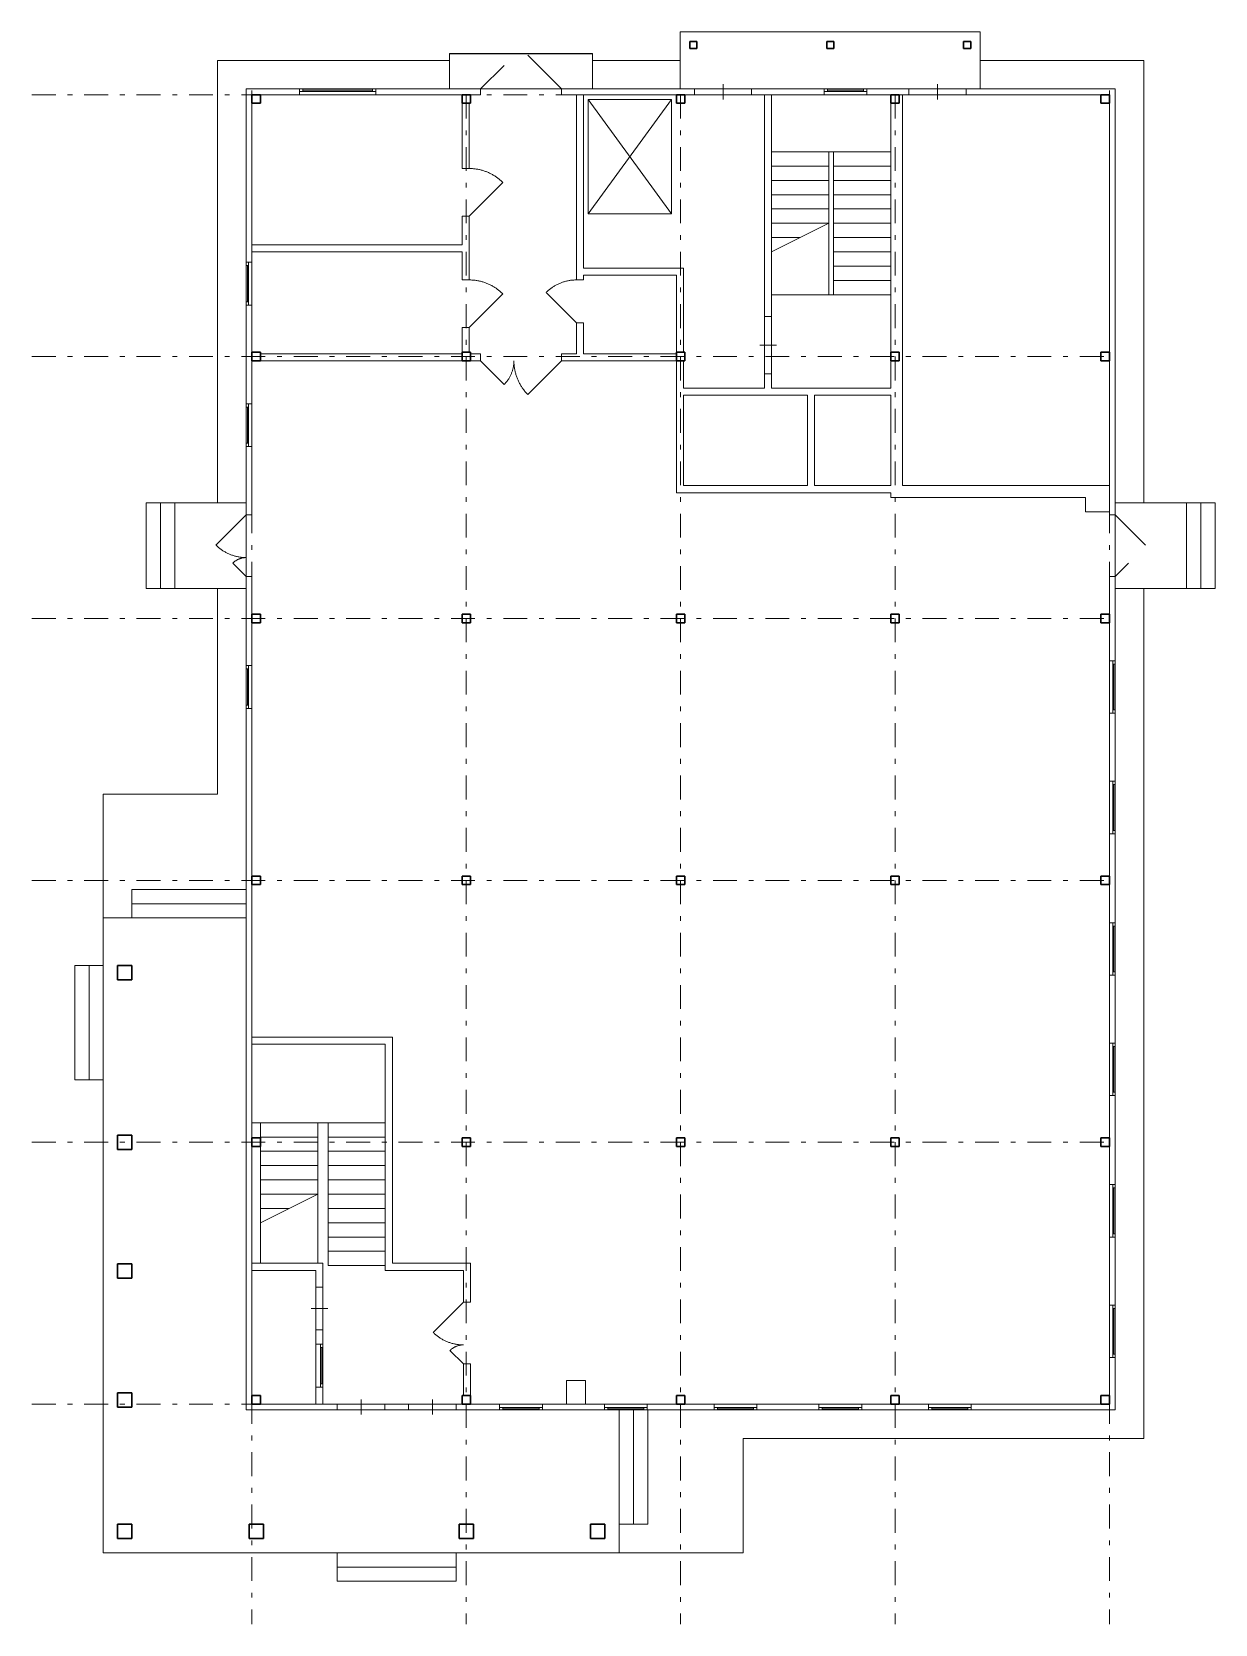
# Model space of a CAD drawing. Header units: metres. Extents: x 3.4 to 28.2, y 6.8 to 40.2.
import ezdxf

# ---------------------------------------------------------------- set-up
doc = ezdxf.new("R2010")
doc.units = ezdxf.units.M
doc.header["$MEASUREMENT"] = 0
doc.linetypes.add('( Dashdot )', pattern=[1.001, 0.5, -0.25, 0.001, -0.25])

msp = doc.modelspace()

# ---------------------------------------------------------------- linework, layer by layer
at = {"color": 7, "linetype": 'Continuous', "lineweight": 13}
for p, q in [((17.018, 39.018), (17.018, 40.218)), ((17.018, 40.218), (23.318, 40.218)), ((23.318, 40.218), (23.318, 39.018)), ((12.178, 39.018), (12.178, 39.765)), ((15.178, 39.018), (15.178, 39.765)), ((7.908, 39.018), (9.028, 39.018)), ((7.908, 39.018), (7.908, 35.378)), ((8.028, 38.898), (9.028, 38.898)), ((8.028, 38.898), (8.028, 35.378)), ((9.028, 39.018), (9.028, 38.898)), ((9.098, 39.018), (9.028, 39.018)), ((9.028, 39.018), (9.028, 38.968)), ((9.028, 38.968), (9.098, 38.968)), ((9.098, 38.968), (9.098, 39.018)), ((10.628, 39.018), (10.558, 39.018)), ((10.558, 39.018), (10.558, 38.968)), ((10.558, 38.968), (10.628, 38.968)), ((10.628, 39.018), (10.628, 38.898)), ((10.628, 39.018), (12.828, 39.018)), ((10.628, 38.968), (10.628, 39.018)), ((10.628, 38.898), (12.828, 38.898)), ((12.828, 38.898), (12.828, 39.018)), ((14.528, 39.018), (17.318, 39.018)), ((14.528, 38.898), (14.528, 39.018)), ((14.528, 38.898), (17.318, 38.898)), ((14.838, 35.008), (14.838, 38.898)), ((14.988, 35.258), (14.988, 38.898)), ((15.088, 38.798), (15.088, 36.398)), ((16.838, 38.798), (15.088, 38.798)), ((16.838, 36.398), (16.838, 38.798)), ((17.318, 38.898), (17.318, 39.018)), ((18.518, 38.898), (18.518, 39.018)), ((18.518, 39.018), (20.038, 39.018)), ((18.518, 38.898), (20.038, 38.898)), ((18.788, 34.238), (18.788, 38.898)), ((18.938, 34.238), (18.938, 38.898)), ((20.038, 38.898), (20.038, 39.018)), ((20.038, 39.018), (20.108, 39.018)), ((20.038, 38.968), (20.038, 39.018)), ((20.108, 38.968), (20.038, 38.968)), ((20.108, 39.018), (20.108, 38.968)), ((20.868, 39.018), (20.938, 39.018)), ((20.868, 38.968), (20.868, 39.018)), ((20.938, 38.968), (20.868, 38.968)), ((20.938, 38.898), (20.938, 39.018)), ((20.938, 39.018), (21.818, 39.018)), ((20.938, 39.018), (20.938, 38.968)), ((20.938, 38.898), (21.818, 38.898)), ((21.688, 38.898), (21.688, 30.688)), ((21.818, 38.898), (21.818, 39.018)), ((23.018, 38.898), (23.018, 39.018)), ((23.018, 39.018), (26.148, 39.018)), ((23.018, 38.898), (26.028, 38.898)), ((26.028, 30.078), (26.028, 38.898)), ((26.148, 30.078), (26.148, 39.018)), ((12.438, 37.348), (12.438, 38.718)), ((12.588, 37.348), (12.588, 38.718)), ((21.438, 33.488), (21.438, 38.718)), ((18.938, 37.698), (21.438, 37.698)), ((20.138, 34.698), (20.138, 37.698)), ((20.238, 34.698), (20.238, 37.698)), ((12.438, 37.348), (12.588, 37.348)), ((12.588, 36.348), (13.295, 37.055)), ((12.438, 35.748), (12.438, 36.348)), ((12.438, 36.348), (12.588, 36.348)), ((12.588, 35.008), (12.588, 36.348)), ((15.088, 36.398), (16.838, 36.398)), ((8.028, 35.748), (12.438, 35.748)), ((8.028, 35.598), (12.438, 35.598)), ((12.438, 35.008), (12.438, 35.598)), ((8.028, 35.378), (7.908, 35.378)), ((14.988, 35.258), (17.088, 35.258)), ((17.088, 33.488), (17.088, 35.258)), ((12.438, 35.008), (12.588, 35.008)), ((14.838, 35.008), (14.988, 35.008)), ((14.988, 35.108), (16.938, 35.108)), ((14.988, 35.008), (14.988, 35.108)), ((16.938, 33.488), (16.938, 35.108)), ((8.028, 34.478), (7.908, 34.478)), ((7.908, 34.478), (7.908, 32.408)), ((8.028, 34.478), (8.028, 32.408)), ((12.588, 34.008), (13.295, 34.715)), ((14.838, 34.108), (14.202, 34.744)), ((18.938, 34.698), (21.438, 34.698)), ((18.938, 34.238), (18.788, 34.238)), ((12.438, 34.008), (12.588, 34.008)), ((12.438, 33.488), (12.438, 34.008)), ((12.588, 33.488), (12.588, 34.008)), ((14.838, 33.458), (14.838, 34.108)), ((14.838, 34.108), (14.988, 34.108)), ((14.988, 33.458), (14.988, 34.108)), ((8.208, 33.458), (12.438, 33.458)), ((12.618, 33.458), (12.828, 33.458)), ((12.828, 33.458), (12.828, 33.308)), ((14.528, 33.458), (14.528, 33.308)), ((14.528, 33.458), (14.838, 33.458)), ((14.988, 33.458), (16.938, 33.458)), ((8.208, 33.308), (12.438, 33.308)), ((12.618, 33.308), (12.828, 33.308)), ((12.828, 33.308), (13.323, 32.813)), ((14.528, 33.308), (13.821, 32.601)), ((14.528, 33.308), (16.938, 33.308)), ((16.938, 30.538), (16.938, 33.308)), ((17.088, 32.738), (17.088, 33.308)), ((21.438, 33.308), (21.438, 32.738)), ((18.788, 32.738), (18.788, 33.038)), ((18.938, 33.038), (18.788, 33.038)), ((18.938, 32.738), (18.938, 33.038)), ((18.788, 32.738), (17.088, 32.738)), ((19.688, 32.588), (17.088, 32.588)), ((17.088, 30.688), (17.088, 32.588)), ((21.438, 32.738), (18.938, 32.738)), ((19.688, 30.688), (19.688, 32.588)), ((19.838, 30.688), (19.838, 32.588)), ((21.438, 32.588), (19.838, 32.588)), ((21.438, 32.588), (21.438, 30.688)), ((8.028, 32.408), (7.908, 32.408)), ((8.028, 31.508), (7.908, 31.508)), ((7.908, 30.078), (7.908, 31.508)), ((8.028, 30.078), (8.028, 31.508)), ((21.438, 30.538), (16.938, 30.538)), ((19.688, 30.688), (17.088, 30.688)), ((21.438, 30.688), (19.838, 30.688)), ((21.438, 30.538), (21.438, 30.438)), ((25.528, 30.438), (21.438, 30.438)), ((26.028, 30.688), (21.688, 30.688)), ((25.528, 30.138), (25.528, 30.438)), ((5.808, 30.328), (5.808, 28.528)), ((5.808, 30.328), (6.408, 30.328)), ((6.408, 28.528), (6.408, 30.328)), ((6.408, 30.328), (7.908, 30.328)), ((26.028, 30.138), (25.528, 30.138)), ((27.648, 30.328), (26.148, 30.328)), ((28.248, 30.328), (27.648, 30.328)), ((27.648, 28.528), (27.648, 30.328)), ((28.248, 30.328), (28.248, 28.528)), ((7.908, 30.078), (7.272, 29.441)), ((8.028, 30.078), (7.908, 30.078)), ((26.028, 30.078), (26.148, 30.078)), ((7.908, 28.778), (7.625, 29.061)), ((7.908, 28.778), (7.908, 26.908)), ((8.028, 28.778), (7.908, 28.778)), ((8.028, 28.778), (8.028, 26.908)), ((26.028, 27.008), (26.028, 28.778)), ((26.028, 28.778), (26.148, 28.778)), ((26.148, 27.008), (26.148, 28.778)), ((5.808, 28.528), (6.408, 28.528)), ((7.908, 28.528), (6.408, 28.528)), ((26.148, 28.528), (27.648, 28.528)), ((28.248, 28.528), (27.648, 28.528)), ((8.028, 26.908), (7.908, 26.908)), ((26.028, 27.008), (26.148, 27.008)), ((26.148, 27.008), (26.098, 27.008)), ((26.098, 27.008), (26.098, 26.938)), ((26.098, 26.938), (26.148, 26.938)), ((26.148, 26.938), (26.148, 27.008)), ((7.908, 26.008), (7.908, 19.108)), ((8.028, 26.008), (7.908, 26.008)), ((8.028, 26.008), (8.028, 19.108)), ((26.028, 25.908), (26.148, 25.908)), ((26.028, 24.478), (26.028, 25.908)), ((26.148, 25.978), (26.098, 25.978)), ((26.098, 25.978), (26.098, 25.908)), ((26.098, 25.908), (26.148, 25.908)), ((26.148, 25.908), (26.148, 25.978)), ((26.148, 24.478), (26.148, 25.908)), ((26.028, 24.478), (26.148, 24.478)), ((26.148, 24.478), (26.098, 24.478)), ((26.098, 24.478), (26.098, 24.408)), ((26.148, 24.408), (26.148, 24.478)), ((4.908, 24.208), (4.908, 8.278)), ((26.098, 24.408), (26.148, 24.408)), ((26.148, 23.448), (26.098, 23.448)), ((26.098, 23.448), (26.098, 23.378)), ((26.148, 23.378), (26.148, 23.448)), ((26.028, 23.378), (26.148, 23.378)), ((26.028, 21.508), (26.028, 23.378)), ((26.098, 23.378), (26.148, 23.378)), ((26.148, 21.508), (26.148, 23.378)), ((5.508, 21.608), (5.508, 22.208)), ((7.908, 22.208), (5.508, 22.208)), ((7.908, 21.608), (4.908, 21.608)), ((26.028, 21.508), (26.148, 21.508)), ((26.148, 21.508), (26.098, 21.508)), ((26.098, 21.508), (26.098, 21.438)), ((26.098, 21.438), (26.148, 21.438)), ((26.148, 21.438), (26.148, 21.508)), ((4.908, 20.608), (4.308, 20.608)), ((4.308, 18.208), (4.308, 20.608)), ((26.028, 20.408), (26.148, 20.408)), ((26.028, 18.978), (26.028, 20.408)), ((26.148, 20.478), (26.098, 20.478)), ((26.098, 20.478), (26.098, 20.408)), ((26.098, 20.408), (26.148, 20.408)), ((26.148, 20.408), (26.148, 20.478)), ((26.148, 18.978), (26.148, 20.408)), ((7.908, 19.108), (7.908, 11.278)), ((8.028, 19.108), (10.978, 19.108)), ((10.978, 19.108), (10.978, 14.358)), ((8.028, 18.958), (10.828, 18.958)), ((8.028, 18.958), (8.028, 11.398)), ((10.828, 18.958), (10.828, 14.208)), ((26.028, 18.978), (26.148, 18.978)), ((26.148, 18.978), (26.098, 18.978)), ((26.098, 18.978), (26.098, 18.908)), ((26.098, 18.908), (26.148, 18.908)), ((26.148, 18.908), (26.148, 18.978)), ((4.308, 18.208), (4.908, 18.208)), ((26.028, 16.008), (26.028, 17.878)), ((26.028, 17.878), (26.148, 17.878)), ((26.148, 17.948), (26.098, 17.948)), ((26.098, 17.948), (26.098, 17.878)), ((26.098, 17.878), (26.148, 17.878)), ((26.148, 17.878), (26.148, 17.948)), ((26.148, 16.008), (26.148, 17.878)), ((10.828, 17.308), (8.028, 17.308)), ((8.208, 17.308), (8.208, 14.358)), ((9.408, 17.308), (9.408, 14.358)), ((9.628, 17.308), (9.628, 14.308)), ((26.028, 16.008), (26.148, 16.008)), ((26.148, 16.008), (26.098, 16.008)), ((26.098, 16.008), (26.098, 15.938)), ((26.098, 15.938), (26.148, 15.938)), ((26.148, 15.938), (26.148, 16.008)), ((26.028, 14.908), (26.148, 14.908)), ((26.028, 13.478), (26.028, 14.908)), ((26.148, 14.978), (26.098, 14.978)), ((26.098, 14.978), (26.098, 14.908)), ((26.098, 14.908), (26.148, 14.908)), ((26.148, 14.908), (26.148, 14.978)), ((26.148, 13.478), (26.148, 14.908)), ((8.028, 14.358), (9.518, 14.358)), ((8.028, 14.208), (9.368, 14.208)), ((9.368, 13.858), (9.368, 14.208)), ((9.518, 13.858), (9.518, 14.358)), ((10.828, 14.308), (9.628, 14.308)), ((10.828, 14.208), (12.468, 14.208)), ((10.978, 14.358), (12.618, 14.358)), ((12.468, 13.543), (12.468, 14.208)), ((12.618, 13.543), (12.618, 14.358)), ((9.368, 13.858), (9.518, 13.858)), ((12.468, 13.543), (11.832, 12.906)), ((12.468, 13.543), (12.618, 13.543)), ((26.028, 13.478), (26.148, 13.478)), ((26.148, 13.478), (26.098, 13.478)), ((26.098, 13.478), (26.098, 13.408)), ((26.098, 13.408), (26.148, 13.408)), ((26.148, 13.408), (26.148, 13.478)), ((9.368, 12.958), (9.518, 12.958)), ((9.368, 12.658), (9.368, 12.958)), ((9.518, 12.658), (9.518, 12.958)), ((9.368, 12.658), (9.518, 12.658)), ((9.468, 12.588), (9.468, 12.658)), ((9.468, 12.658), (9.518, 12.658)), ((9.518, 12.588), (9.468, 12.588)), ((9.518, 12.658), (9.518, 12.588)), ((12.468, 12.243), (12.185, 12.526)), ((26.028, 11.398), (26.028, 12.378)), ((26.028, 12.378), (26.148, 12.378)), ((26.148, 12.448), (26.098, 12.448)), ((26.098, 12.448), (26.098, 12.378)), ((26.098, 12.378), (26.148, 12.378)), ((26.148, 12.378), (26.148, 12.448)), ((26.148, 11.278), (26.148, 12.378)), ((12.468, 11.578), (12.468, 12.243)), ((12.468, 12.243), (12.618, 12.243)), ((12.618, 11.578), (12.618, 12.243)), ((9.368, 11.398), (9.368, 11.758)), ((9.368, 11.758), (9.518, 11.758)), ((9.468, 11.758), (9.468, 11.828)), ((9.468, 11.828), (9.518, 11.828)), ((9.518, 11.758), (9.468, 11.758)), ((9.518, 11.828), (9.518, 11.758)), ((9.518, 11.398), (9.518, 11.758)), ((14.628, 11.398), (14.628, 11.898)), ((14.628, 11.898), (15.028, 11.898)), ((15.028, 11.398), (15.028, 11.898)), ((8.028, 11.398), (9.818, 11.398)), ((9.818, 11.278), (9.818, 11.398)), ((10.818, 11.278), (10.818, 11.398)), ((10.818, 11.398), (11.318, 11.398)), ((11.318, 11.398), (11.318, 11.278)), ((12.318, 11.398), (12.318, 11.278)), ((12.318, 11.398), (13.228, 11.398)), ((13.228, 11.398), (13.228, 11.278)), ((14.128, 11.398), (14.128, 11.278)), ((14.128, 11.398), (15.428, 11.398)), ((15.428, 11.398), (15.428, 11.278)), ((16.328, 11.398), (16.328, 11.278)), ((16.328, 11.398), (17.728, 11.398)), ((17.728, 11.398), (17.728, 11.278)), ((18.628, 11.398), (18.628, 11.278)), ((18.628, 11.398), (19.928, 11.398)), ((19.928, 11.398), (19.928, 11.278)), ((20.828, 11.398), (20.828, 11.278)), ((20.828, 11.398), (22.228, 11.398)), ((22.228, 11.398), (22.228, 11.278)), ((23.128, 11.398), (23.128, 11.278)), ((23.128, 11.398), (26.028, 11.398)), ((7.908, 11.278), (9.818, 11.278)), ((10.818, 11.278), (11.318, 11.278)), ((12.318, 11.278), (13.228, 11.278)), ((13.228, 11.278), (13.228, 11.328)), ((13.228, 11.328), (13.298, 11.328)), ((13.298, 11.278), (13.228, 11.278)), ((13.298, 11.328), (13.298, 11.278)), ((14.058, 11.278), (14.058, 11.328)), ((14.058, 11.328), (14.128, 11.328)), ((14.128, 11.278), (14.058, 11.278)), ((14.128, 11.328), (14.128, 11.278)), ((14.128, 11.278), (15.428, 11.278)), ((15.428, 11.278), (15.428, 11.328)), ((15.428, 11.328), (15.498, 11.328)), ((15.498, 11.278), (15.428, 11.278)), ((15.498, 11.328), (15.498, 11.278)), ((15.738, 8.278), (15.738, 11.278)), ((16.258, 11.278), (16.258, 11.328)), ((16.258, 11.328), (16.328, 11.328)), ((16.328, 11.278), (16.258, 11.278)), ((16.328, 11.328), (16.328, 11.278)), ((16.328, 11.278), (17.728, 11.278)), ((16.338, 8.878), (16.338, 11.278)), ((17.728, 11.278), (17.728, 11.328)), ((17.728, 11.328), (17.798, 11.328)), ((17.798, 11.278), (17.728, 11.278)), ((17.798, 11.328), (17.798, 11.278)), ((18.558, 11.278), (18.558, 11.328)), ((18.558, 11.328), (18.628, 11.328)), ((18.628, 11.278), (18.558, 11.278)), ((18.628, 11.328), (18.628, 11.278)), ((18.628, 11.278), (19.928, 11.278)), ((19.928, 11.278), (19.928, 11.328)), ((19.928, 11.328), (19.998, 11.328)), ((19.998, 11.278), (19.928, 11.278)), ((19.998, 11.328), (19.998, 11.278)), ((20.758, 11.278), (20.758, 11.328)), ((20.758, 11.328), (20.828, 11.328)), ((20.828, 11.278), (20.758, 11.278)), ((20.828, 11.328), (20.828, 11.278)), ((20.828, 11.278), (22.228, 11.278)), ((22.228, 11.278), (22.228, 11.328)), ((22.228, 11.328), (22.298, 11.328)), ((22.298, 11.278), (22.228, 11.278)), ((22.298, 11.328), (22.298, 11.278)), ((23.058, 11.278), (23.058, 11.328)), ((23.058, 11.328), (23.128, 11.328)), ((23.128, 11.278), (23.058, 11.278)), ((23.128, 11.328), (23.128, 11.278)), ((23.128, 11.278), (26.148, 11.278)), ((16.338, 8.878), (15.738, 8.878)), ((4.908, 8.278), (18.338, 8.278)), ((9.818, 8.278), (9.818, 7.678)), ((12.318, 8.278), (12.318, 7.678)), ((9.818, 7.678), (12.318, 7.678))]:
    msp.add_line(p, q, dxfattribs=at)
at = {"color": 7, "linetype": 'Continuous', "lineweight": 30}
for p, q in [((17.218, 40.018), (17.368, 40.018)), ((17.218, 39.868), (17.218, 40.018)), ((17.368, 39.868), (17.218, 39.868)), ((17.368, 40.018), (17.368, 39.868)), ((20.093, 40.018), (20.243, 40.018)), ((20.093, 39.868), (20.093, 40.018)), ((20.243, 39.868), (20.093, 39.868)), ((20.243, 40.018), (20.243, 39.868)), ((23.118, 40.018), (22.968, 40.018)), ((22.968, 40.018), (22.968, 39.868)), ((22.968, 39.868), (23.118, 39.868)), ((23.118, 39.868), (23.118, 40.018)), ((5.208, 20.608), (5.208, 20.308)), ((5.508, 20.608), (5.208, 20.608)), ((5.508, 20.608), (5.508, 20.308)), ((5.508, 20.308), (5.208, 20.308)), ((5.208, 17.048), (5.208, 16.748)), ((5.508, 17.048), (5.208, 17.048)), ((5.508, 16.748), (5.208, 16.748)), ((5.508, 17.048), (5.508, 16.748)), ((5.508, 14.343), (5.208, 14.343)), ((5.208, 14.343), (5.208, 14.043)), ((5.508, 14.043), (5.508, 14.343)), ((5.208, 14.043), (5.508, 14.043)), ((5.208, 11.638), (5.208, 11.338)), ((5.508, 11.638), (5.208, 11.638)), ((5.508, 11.638), (5.508, 11.338)), ((5.508, 11.338), (5.208, 11.338)), ((5.208, 8.878), (5.508, 8.878)), ((5.208, 8.578), (5.208, 8.878)), ((5.508, 8.878), (5.508, 8.578)), ((7.968, 8.878), (8.268, 8.878)), ((7.968, 8.878), (7.968, 8.578)), ((8.268, 8.878), (8.268, 8.578)), ((12.378, 8.878), (12.678, 8.878)), ((12.378, 8.878), (12.378, 8.578)), ((12.678, 8.878), (12.678, 8.578)), ((15.438, 8.878), (15.138, 8.878)), ((15.138, 8.878), (15.138, 8.578)), ((15.438, 8.578), (15.438, 8.878)), ((5.508, 8.578), (5.208, 8.578)), ((7.968, 8.578), (8.268, 8.578)), ((12.378, 8.578), (12.678, 8.578)), ((15.138, 8.578), (15.438, 8.578))]:
    msp.add_line(p, q, dxfattribs=at)
at = {"color": 7, "linetype": 'Continuous', "lineweight": 0}
for p, q in [((7.308, 39.618), (12.178, 39.618)), ((7.308, 39.618), (7.308, 30.328)), ((15.178, 39.618), (17.018, 39.618)), ((23.318, 39.618), (26.748, 39.618)), ((26.748, 30.328), (26.748, 39.618)), ((9.028, 39.018), (10.628, 39.018)), ((9.028, 38.898), (10.628, 38.898)), ((10.558, 38.993), (9.098, 38.993)), ((9.098, 38.993), (9.098, 38.968)), ((9.098, 38.968), (10.558, 38.968)), ((10.558, 38.968), (10.558, 38.993)), ((12.828, 39.018), (14.528, 39.018)), ((15.088, 38.798), (16.838, 36.398)), ((15.088, 36.398), (16.838, 38.798)), ((17.318, 39.018), (18.518, 39.018)), ((17.318, 39.018), (18.518, 39.018)), ((17.318, 38.898), (17.318, 39.018)), ((18.518, 38.898), (17.318, 38.898)), ((17.918, 39.118), (17.918, 38.798)), ((18.518, 39.018), (18.518, 38.898)), ((20.038, 38.898), (20.038, 39.018)), ((20.038, 39.018), (20.938, 39.018)), ((20.938, 38.898), (20.038, 38.898)), ((20.868, 38.993), (20.108, 38.993)), ((20.108, 38.993), (20.108, 38.968)), ((20.108, 38.968), (20.868, 38.968)), ((20.868, 38.968), (20.868, 38.993)), ((20.938, 39.018), (20.938, 38.898)), ((21.818, 39.018), (23.018, 39.018)), ((21.818, 39.018), (23.018, 39.018)), ((21.818, 38.898), (21.818, 39.018)), ((23.018, 38.898), (21.818, 38.898)), ((22.418, 39.118), (22.418, 38.798)), ((23.018, 39.018), (23.018, 38.898)), ((12.606, 37.348), (12.588, 37.348)), ((12.624, 37.347), (12.606, 37.348)), ((12.643, 37.346), (12.624, 37.347)), ((12.661, 37.345), (12.643, 37.346)), ((12.679, 37.344), (12.661, 37.345)), ((12.697, 37.342), (12.679, 37.344)), ((12.715, 37.34), (12.697, 37.342)), ((12.734, 37.337), (12.715, 37.34)), ((12.752, 37.334), (12.734, 37.337)), ((12.77, 37.331), (12.752, 37.334)), ((12.788, 37.328), (12.77, 37.331)), ((12.805, 37.324), (12.788, 37.328)), ((12.823, 37.32), (12.805, 37.324)), ((12.841, 37.315), (12.823, 37.32)), ((12.859, 37.31), (12.841, 37.315)), ((12.876, 37.305), (12.859, 37.31)), ((12.893, 37.3), (12.876, 37.305)), ((12.911, 37.294), (12.893, 37.3)), ((12.928, 37.288), (12.911, 37.294)), ((12.945, 37.282), (12.928, 37.288)), ((12.962, 37.275), (12.945, 37.282)), ((12.979, 37.268), (12.962, 37.275)), ((12.996, 37.261), (12.979, 37.268)), ((13.012, 37.253), (12.996, 37.261)), ((13.029, 37.245), (13.012, 37.253)), ((13.045, 37.237), (13.029, 37.245)), ((13.061, 37.229), (13.045, 37.237)), ((13.077, 37.22), (13.061, 37.229)), ((13.093, 37.211), (13.077, 37.22)), ((13.109, 37.201), (13.093, 37.211)), ((13.124, 37.192), (13.109, 37.201)), ((13.14, 37.182), (13.124, 37.192)), ((13.155, 37.172), (13.14, 37.182)), ((13.17, 37.161), (13.155, 37.172)), ((13.185, 37.15), (13.17, 37.161)), ((13.199, 37.139), (13.185, 37.15)), ((13.213, 37.128), (13.199, 37.139)), ((13.228, 37.116), (13.213, 37.128)), ((18.938, 37.398), (20.138, 37.398)), ((20.238, 37.398), (21.438, 37.398)), ((13.242, 37.105), (13.228, 37.116)), ((13.255, 37.093), (13.242, 37.105)), ((13.269, 37.08), (13.255, 37.093)), ((13.282, 37.068), (13.269, 37.08)), ((13.295, 37.055), (13.282, 37.068)), ((18.938, 37.098), (20.138, 37.098)), ((18.938, 36.798), (20.138, 36.798)), ((20.238, 37.098), (21.438, 37.098)), ((20.238, 36.798), (21.438, 36.798)), ((18.938, 36.498), (20.138, 36.498)), ((20.238, 36.498), (21.438, 36.498)), ((18.938, 36.198), (20.138, 36.198)), ((18.938, 35.598), (20.138, 36.198)), ((20.238, 36.198), (21.438, 36.198)), ((18.938, 35.898), (19.538, 35.898)), ((20.238, 35.898), (21.438, 35.898)), ((20.238, 35.598), (21.438, 35.598)), ((8.028, 35.378), (7.908, 35.378)), ((7.908, 35.378), (7.908, 34.478)), ((8.028, 34.478), (8.028, 35.378)), ((20.238, 35.298), (21.438, 35.298)), ((12.606, 35.008), (12.588, 35.008)), ((12.624, 35.007), (12.606, 35.008)), ((12.643, 35.006), (12.624, 35.007)), ((12.661, 35.005), (12.643, 35.006)), ((12.679, 35.004), (12.661, 35.005)), ((12.697, 35.002), (12.679, 35.004)), ((12.715, 35), (12.697, 35.002)), ((12.734, 34.997), (12.715, 35)), ((12.752, 34.994), (12.734, 34.997)), ((12.77, 34.991), (12.752, 34.994)), ((12.788, 34.988), (12.77, 34.991)), ((12.805, 34.984), (12.788, 34.988)), ((12.823, 34.98), (12.805, 34.984)), ((12.841, 34.975), (12.823, 34.98)), ((12.859, 34.97), (12.841, 34.975)), ((12.876, 34.965), (12.859, 34.97)), ((12.893, 34.96), (12.876, 34.965)), ((12.911, 34.954), (12.893, 34.96)), ((12.928, 34.948), (12.911, 34.954)), ((12.945, 34.942), (12.928, 34.948)), ((12.962, 34.935), (12.945, 34.942)), ((12.979, 34.928), (12.962, 34.935)), ((12.996, 34.921), (12.979, 34.928)), ((13.012, 34.913), (12.996, 34.921)), ((13.029, 34.905), (13.012, 34.913)), ((13.045, 34.897), (13.029, 34.905)), ((13.061, 34.889), (13.045, 34.897)), ((13.077, 34.88), (13.061, 34.889)), ((13.093, 34.871), (13.077, 34.88)), ((13.109, 34.861), (13.093, 34.871)), ((13.124, 34.852), (13.109, 34.861)), ((13.14, 34.842), (13.124, 34.852)), ((13.155, 34.832), (13.14, 34.842)), ((13.17, 34.821), (13.155, 34.832)), ((13.185, 34.81), (13.17, 34.821)), ((13.199, 34.799), (13.185, 34.81)), ((13.213, 34.788), (13.199, 34.799)), ((13.228, 34.776), (13.213, 34.788)), ((14.239, 34.78), (14.226, 34.768)), ((14.252, 34.791), (14.239, 34.78)), ((14.265, 34.802), (14.252, 34.791)), ((14.279, 34.813), (14.265, 34.802)), ((14.292, 34.824), (14.279, 34.813)), ((14.306, 34.834), (14.292, 34.824)), ((14.32, 34.844), (14.306, 34.834)), ((14.334, 34.854), (14.32, 34.844)), ((14.349, 34.863), (14.334, 34.854)), ((14.363, 34.872), (14.349, 34.863)), ((14.378, 34.881), (14.363, 34.872)), ((14.393, 34.89), (14.378, 34.881)), ((14.408, 34.898), (14.393, 34.89)), ((14.423, 34.907), (14.408, 34.898)), ((14.439, 34.914), (14.423, 34.907)), ((14.454, 34.922), (14.439, 34.914)), ((14.47, 34.929), (14.454, 34.922)), ((14.486, 34.936), (14.47, 34.929)), ((14.502, 34.943), (14.486, 34.936)), ((14.518, 34.949), (14.502, 34.943)), ((14.534, 34.955), (14.518, 34.949)), ((14.55, 34.96), (14.534, 34.955)), ((14.566, 34.966), (14.55, 34.96)), ((14.583, 34.971), (14.566, 34.966)), ((14.599, 34.976), (14.583, 34.971)), ((14.616, 34.98), (14.599, 34.976)), ((14.633, 34.984), (14.616, 34.98)), ((14.65, 34.988), (14.633, 34.984)), ((14.667, 34.991), (14.65, 34.988)), ((14.684, 34.994), (14.667, 34.991)), ((14.701, 34.997), (14.684, 34.994)), ((14.718, 35), (14.701, 34.997)), ((14.735, 35.002), (14.718, 35)), ((14.752, 35.004), (14.735, 35.002)), ((14.769, 35.005), (14.752, 35.004)), ((14.786, 35.006), (14.769, 35.005)), ((14.803, 35.007), (14.786, 35.006)), ((14.821, 35.008), (14.803, 35.007)), ((14.838, 35.008), (14.821, 35.008)), ((20.238, 34.998), (21.438, 34.998)), ((7.908, 34.478), (8.028, 34.478)), ((13.242, 34.765), (13.228, 34.776)), ((13.255, 34.753), (13.242, 34.765)), ((13.269, 34.74), (13.255, 34.753)), ((13.282, 34.728), (13.269, 34.74)), ((13.295, 34.715), (13.282, 34.728)), ((14.214, 34.756), (14.202, 34.744)), ((14.226, 34.768), (14.214, 34.756)), ((18.788, 34.238), (18.788, 33.038)), ((18.938, 34.238), (18.788, 34.238)), ((18.938, 33.038), (18.938, 34.238)), ((18.688, 33.638), (19.038, 33.638)), ((13.496, 33.097), (13.5, 33.112)), ((13.5, 33.112), (13.504, 33.127)), ((13.504, 33.127), (13.508, 33.141)), ((13.508, 33.141), (13.511, 33.156)), ((13.511, 33.156), (13.514, 33.171)), ((13.514, 33.171), (13.517, 33.186)), ((13.517, 33.186), (13.52, 33.201)), ((13.52, 33.201), (13.522, 33.216)), ((13.522, 33.216), (13.524, 33.232)), ((13.524, 33.232), (13.525, 33.247)), ((13.525, 33.247), (13.526, 33.262)), ((13.526, 33.262), (13.527, 33.277)), ((13.527, 33.277), (13.528, 33.292)), ((13.528, 33.292), (13.528, 33.308)), ((13.528, 33.308), (13.528, 33.289)), ((13.528, 33.289), (13.529, 33.271)), ((13.529, 33.271), (13.529, 33.253)), ((13.529, 33.253), (13.531, 33.235)), ((13.531, 33.235), (13.532, 33.217)), ((13.532, 33.217), (13.534, 33.198)), ((13.534, 33.198), (13.536, 33.18)), ((13.536, 33.18), (13.539, 33.162)), ((13.539, 33.162), (13.541, 33.144)), ((13.541, 33.144), (13.545, 33.126)), ((13.545, 33.126), (13.548, 33.108)), ((13.548, 33.108), (13.552, 33.09)), ((13.323, 32.813), (13.334, 32.824)), ((13.334, 32.824), (13.344, 32.835)), ((13.344, 32.835), (13.354, 32.846)), ((13.354, 32.846), (13.364, 32.858)), ((13.364, 32.858), (13.374, 32.87)), ((13.374, 32.87), (13.383, 32.882)), ((13.383, 32.882), (13.392, 32.894)), ((13.392, 32.894), (13.401, 32.906)), ((13.401, 32.906), (13.41, 32.919)), ((13.41, 32.919), (13.418, 32.932)), ((13.418, 32.932), (13.426, 32.945)), ((13.426, 32.945), (13.434, 32.958)), ((13.434, 32.958), (13.442, 32.971)), ((13.442, 32.971), (13.449, 32.985)), ((13.449, 32.985), (13.456, 32.998)), ((13.456, 32.998), (13.462, 33.012)), ((13.462, 33.012), (13.469, 33.026)), ((13.469, 33.026), (13.475, 33.04)), ((13.475, 33.04), (13.48, 33.054)), ((13.48, 33.054), (13.486, 33.068)), ((13.486, 33.068), (13.491, 33.083)), ((13.491, 33.083), (13.496, 33.097)), ((13.552, 33.09), (13.556, 33.073)), ((13.556, 33.073), (13.56, 33.055)), ((13.56, 33.055), (13.565, 33.037)), ((13.565, 33.037), (13.57, 33.02)), ((13.57, 33.02), (13.576, 33.002)), ((13.576, 33.002), (13.582, 32.985)), ((13.582, 32.985), (13.588, 32.968)), ((13.588, 32.968), (13.594, 32.951)), ((13.594, 32.951), (13.601, 32.934)), ((13.601, 32.934), (13.608, 32.917)), ((13.608, 32.917), (13.615, 32.9)), ((13.615, 32.9), (13.622, 32.883)), ((13.622, 32.883), (13.63, 32.867)), ((13.63, 32.867), (13.639, 32.851)), ((13.639, 32.851), (13.647, 32.834)), ((13.647, 32.834), (13.656, 32.818)), ((13.656, 32.818), (13.665, 32.802)), ((13.665, 32.802), (13.674, 32.787)), ((13.674, 32.787), (13.684, 32.771)), ((13.684, 32.771), (13.694, 32.756)), ((18.788, 33.038), (18.938, 33.038)), ((13.694, 32.756), (13.704, 32.741)), ((13.704, 32.741), (13.715, 32.726)), ((13.715, 32.726), (13.725, 32.711)), ((13.725, 32.711), (13.736, 32.697)), ((13.736, 32.697), (13.748, 32.682)), ((13.748, 32.682), (13.759, 32.668)), ((13.759, 32.668), (13.771, 32.654)), ((13.771, 32.654), (13.783, 32.64)), ((13.783, 32.64), (13.795, 32.627)), ((13.795, 32.627), (13.808, 32.614)), ((13.808, 32.614), (13.821, 32.601)), ((8.028, 32.408), (7.908, 32.408)), ((7.908, 32.408), (7.908, 31.508)), ((8.028, 31.508), (8.028, 32.408)), ((7.908, 31.508), (8.028, 31.508)), ((6.108, 30.328), (6.108, 28.528)), ((6.408, 30.328), (6.408, 28.528)), ((27.648, 30.328), (27.648, 28.528)), ((27.948, 30.328), (27.948, 28.528)), ((7.908, 30.078), (7.908, 28.778)), ((26.148, 30.078), (26.148, 28.778)), ((7.272, 29.441), (7.284, 29.429)), ((7.284, 29.429), (7.296, 29.417)), ((7.296, 29.417), (7.309, 29.406)), ((7.309, 29.406), (7.322, 29.395)), ((7.322, 29.395), (7.335, 29.383)), ((7.335, 29.383), (7.349, 29.373)), ((7.349, 29.373), (7.362, 29.362)), ((7.362, 29.362), (7.376, 29.352)), ((7.376, 29.352), (7.39, 29.342)), ((7.39, 29.342), (7.404, 29.332)), ((7.404, 29.332), (7.419, 29.322)), ((7.419, 29.322), (7.433, 29.313)), ((7.433, 29.313), (7.448, 29.304)), ((7.448, 29.304), (7.463, 29.295)), ((7.463, 29.295), (7.478, 29.287)), ((7.478, 29.287), (7.493, 29.279)), ((7.493, 29.279), (7.509, 29.271)), ((7.509, 29.271), (7.524, 29.264)), ((7.524, 29.264), (7.54, 29.256)), ((7.54, 29.256), (7.556, 29.25)), ((7.556, 29.25), (7.572, 29.243)), ((7.572, 29.243), (7.588, 29.237)), ((7.588, 29.237), (7.604, 29.231)), ((7.604, 29.231), (7.62, 29.225)), ((7.62, 29.225), (7.636, 29.22)), ((7.636, 29.22), (7.653, 29.215)), ((7.653, 29.215), (7.669, 29.21)), ((7.669, 29.099), (7.66, 29.092)), ((7.669, 29.21), (7.686, 29.206)), ((7.679, 29.105), (7.669, 29.099)), ((7.688, 29.112), (7.679, 29.105)), ((7.686, 29.206), (7.703, 29.201)), ((7.698, 29.118), (7.688, 29.112)), ((7.708, 29.124), (7.698, 29.118)), ((7.703, 29.201), (7.72, 29.198)), ((7.718, 29.13), (7.708, 29.124)), ((7.728, 29.135), (7.718, 29.13)), ((7.72, 29.198), (7.737, 29.194)), ((7.739, 29.14), (7.728, 29.135)), ((7.737, 29.194), (7.754, 29.191)), ((7.75, 29.145), (7.739, 29.14)), ((7.76, 29.149), (7.75, 29.145)), ((7.754, 29.191), (7.771, 29.188)), ((7.771, 29.154), (7.76, 29.149)), ((7.771, 29.188), (7.788, 29.186)), ((7.782, 29.157), (7.771, 29.154)), ((7.793, 29.161), (7.782, 29.157)), ((7.788, 29.186), (7.805, 29.184)), ((7.804, 29.164), (7.793, 29.161)), ((7.816, 29.167), (7.804, 29.164)), ((7.805, 29.184), (7.822, 29.182)), ((7.827, 29.169), (7.816, 29.167)), ((7.822, 29.182), (7.839, 29.18)), ((7.838, 29.172), (7.827, 29.169)), ((7.85, 29.174), (7.838, 29.172)), ((7.839, 29.18), (7.856, 29.179)), ((7.862, 29.175), (7.85, 29.174)), ((7.856, 29.179), (7.873, 29.178)), ((7.873, 29.176), (7.862, 29.175)), ((7.873, 29.178), (7.891, 29.178)), ((7.885, 29.177), (7.873, 29.176)), ((7.896, 29.178), (7.885, 29.177)), ((7.891, 29.178), (7.908, 29.178)), ((7.908, 29.178), (7.896, 29.178)), ((7.633, 29.069), (7.625, 29.061)), ((7.642, 29.077), (7.633, 29.069)), ((7.651, 29.084), (7.642, 29.077)), ((7.66, 29.092), (7.651, 29.084)), ((7.308, 28.528), (7.308, 24.208)), ((26.748, 10.678), (26.748, 28.528)), ((8.028, 26.908), (7.908, 26.908)), ((7.908, 26.908), (7.908, 26.008)), ((8.028, 26.008), (8.028, 26.908)), ((26.028, 27.008), (26.148, 27.008)), ((26.028, 25.908), (26.028, 27.008)), ((26.098, 26.938), (26.098, 25.978)), ((26.123, 26.938), (26.098, 26.938)), ((26.123, 25.978), (26.123, 26.938)), ((26.148, 27.008), (26.148, 25.908)), ((7.908, 26.008), (8.028, 26.008)), ((26.148, 25.908), (26.028, 25.908)), ((26.098, 25.978), (26.123, 25.978)), ((26.028, 24.478), (26.148, 24.478)), ((26.028, 23.378), (26.028, 24.478)), ((26.148, 24.478), (26.148, 23.378)), ((7.308, 24.208), (4.908, 24.208)), ((26.098, 24.408), (26.098, 23.448)), ((26.123, 24.408), (26.098, 24.408)), ((26.123, 23.448), (26.123, 24.408)), ((26.098, 23.448), (26.123, 23.448)), ((26.148, 23.378), (26.028, 23.378)), ((7.908, 21.908), (5.508, 21.908)), ((26.028, 21.508), (26.148, 21.508)), ((26.028, 20.408), (26.028, 21.508)), ((26.098, 21.438), (26.098, 20.478)), ((26.123, 21.438), (26.098, 21.438)), ((26.123, 20.478), (26.123, 21.438)), ((26.148, 21.508), (26.148, 20.408)), ((4.608, 18.208), (4.608, 20.608)), ((26.148, 20.408), (26.028, 20.408)), ((26.098, 20.478), (26.123, 20.478)), ((26.028, 18.978), (26.148, 18.978)), ((26.028, 17.878), (26.028, 18.978)), ((26.098, 18.908), (26.098, 17.948)), ((26.123, 18.908), (26.098, 18.908)), ((26.123, 17.948), (26.123, 18.908)), ((26.148, 18.978), (26.148, 17.878)), ((26.148, 17.878), (26.028, 17.878)), ((26.098, 17.948), (26.123, 17.948)), ((9.408, 17.008), (8.208, 17.008)), ((10.828, 17.008), (9.628, 17.008)), ((9.408, 16.708), (8.208, 16.708)), ((9.408, 16.408), (8.208, 16.408)), ((10.828, 16.708), (9.628, 16.708)), ((10.828, 16.408), (9.628, 16.408)), ((9.408, 16.108), (8.208, 16.108)), ((10.828, 16.108), (9.628, 16.108)), ((9.408, 15.808), (8.208, 15.808)), ((8.208, 15.208), (9.408, 15.808)), ((10.828, 15.808), (9.628, 15.808)), ((26.028, 16.008), (26.148, 16.008)), ((26.028, 14.908), (26.028, 16.008)), ((26.098, 15.938), (26.098, 14.978)), ((26.123, 15.938), (26.098, 15.938)), ((26.123, 14.978), (26.123, 15.938)), ((26.148, 16.008), (26.148, 14.908)), ((8.808, 15.508), (8.208, 15.508)), ((10.828, 15.508), (9.628, 15.508)), ((10.828, 15.208), (9.628, 15.208)), ((10.828, 14.908), (9.628, 14.908)), ((26.148, 14.908), (26.028, 14.908)), ((26.098, 14.978), (26.123, 14.978)), ((10.828, 14.608), (9.628, 14.608)), ((9.368, 12.958), (9.368, 13.858)), ((9.368, 13.858), (9.518, 13.858)), ((9.518, 13.858), (9.518, 12.958)), ((9.268, 13.408), (9.618, 13.408)), ((26.028, 13.478), (26.148, 13.478)), ((26.028, 12.378), (26.028, 13.478)), ((26.098, 13.408), (26.098, 12.448)), ((26.123, 13.408), (26.098, 13.408)), ((26.123, 12.448), (26.123, 13.408)), ((26.148, 13.478), (26.148, 12.378)), ((9.518, 12.958), (9.368, 12.958)), ((11.832, 12.906), (11.844, 12.894)), ((11.844, 12.894), (11.856, 12.882)), ((11.856, 12.882), (11.869, 12.871)), ((11.869, 12.871), (11.882, 12.86)), ((11.882, 12.86), (11.895, 12.848)), ((11.895, 12.848), (11.909, 12.838)), ((11.909, 12.838), (11.922, 12.827)), ((11.922, 12.827), (11.936, 12.817)), ((11.936, 12.817), (11.95, 12.807)), ((11.95, 12.807), (11.964, 12.797)), ((11.964, 12.797), (11.979, 12.787)), ((11.979, 12.787), (11.993, 12.778)), ((11.993, 12.778), (12.008, 12.769)), ((12.008, 12.769), (12.023, 12.76)), ((12.023, 12.76), (12.038, 12.752)), ((12.038, 12.752), (12.053, 12.744)), ((12.053, 12.744), (12.069, 12.736)), ((12.069, 12.736), (12.084, 12.729)), ((12.084, 12.729), (12.1, 12.721)), ((12.1, 12.721), (12.116, 12.715)), ((12.116, 12.715), (12.132, 12.708)), ((12.132, 12.708), (12.148, 12.702)), ((9.368, 12.658), (9.368, 11.758)), ((9.518, 12.658), (9.368, 12.658)), ((9.493, 12.588), (9.468, 12.588)), ((9.468, 12.588), (9.468, 11.828)), ((9.493, 11.828), (9.493, 12.588)), ((9.518, 11.758), (9.518, 12.658)), ((12.148, 12.702), (12.164, 12.696)), ((12.164, 12.696), (12.18, 12.69)), ((12.18, 12.69), (12.196, 12.685)), ((12.193, 12.534), (12.185, 12.526)), ((12.202, 12.542), (12.193, 12.534)), ((12.196, 12.685), (12.213, 12.68)), ((12.211, 12.549), (12.202, 12.542)), ((12.22, 12.557), (12.211, 12.549)), ((12.213, 12.68), (12.229, 12.675)), ((12.229, 12.564), (12.22, 12.557)), ((12.229, 12.675), (12.246, 12.671)), ((12.239, 12.57), (12.229, 12.564)), ((12.248, 12.577), (12.239, 12.57)), ((12.246, 12.671), (12.263, 12.666)), ((12.258, 12.583), (12.248, 12.577)), ((12.268, 12.589), (12.258, 12.583)), ((12.263, 12.666), (12.28, 12.663)), ((12.278, 12.595), (12.268, 12.589)), ((12.288, 12.6), (12.278, 12.595)), ((12.28, 12.663), (12.297, 12.659)), ((12.299, 12.605), (12.288, 12.6)), ((12.297, 12.659), (12.314, 12.656)), ((12.31, 12.61), (12.299, 12.605)), ((12.32, 12.614), (12.31, 12.61)), ((12.314, 12.656), (12.331, 12.653)), ((12.331, 12.619), (12.32, 12.614)), ((12.331, 12.653), (12.348, 12.651)), ((12.342, 12.622), (12.331, 12.619)), ((12.353, 12.626), (12.342, 12.622)), ((12.348, 12.651), (12.365, 12.649)), ((12.364, 12.629), (12.353, 12.626)), ((12.376, 12.632), (12.364, 12.629)), ((12.365, 12.649), (12.382, 12.647)), ((12.387, 12.634), (12.376, 12.632)), ((12.382, 12.647), (12.399, 12.645)), ((12.398, 12.637), (12.387, 12.634)), ((12.41, 12.639), (12.398, 12.637)), ((12.399, 12.645), (12.416, 12.644)), ((12.422, 12.64), (12.41, 12.639)), ((12.416, 12.644), (12.433, 12.643)), ((12.433, 12.641), (12.422, 12.64)), ((12.433, 12.643), (12.451, 12.643)), ((12.445, 12.642), (12.433, 12.641)), ((12.456, 12.643), (12.445, 12.642)), ((12.451, 12.643), (12.468, 12.643)), ((12.468, 12.643), (12.456, 12.643)), ((26.148, 12.378), (26.028, 12.378)), ((26.098, 12.448), (26.123, 12.448)), ((9.368, 11.758), (9.518, 11.758)), ((9.468, 11.828), (9.493, 11.828)), ((10.818, 11.398), (9.818, 11.398)), ((9.818, 11.398), (9.818, 11.278)), ((10.318, 11.498), (10.318, 11.178)), ((10.818, 11.278), (10.818, 11.398)), ((12.318, 11.398), (11.318, 11.398)), ((11.318, 11.398), (11.318, 11.278)), ((11.818, 11.498), (11.818, 11.178)), ((12.318, 11.278), (12.318, 11.398)), ((13.228, 11.278), (13.228, 11.398)), ((13.228, 11.398), (14.128, 11.398)), ((14.128, 11.398), (14.128, 11.278)), ((15.428, 11.278), (15.428, 11.398)), ((15.428, 11.398), (16.328, 11.398)), ((16.328, 11.398), (16.328, 11.278)), ((17.728, 11.278), (17.728, 11.398)), ((17.728, 11.398), (18.628, 11.398)), ((18.628, 11.398), (18.628, 11.278)), ((19.928, 11.278), (19.928, 11.398)), ((19.928, 11.398), (20.828, 11.398)), ((20.828, 11.398), (20.828, 11.278)), ((22.228, 11.278), (22.228, 11.398)), ((22.228, 11.398), (23.128, 11.398)), ((23.128, 11.398), (23.128, 11.278)), ((9.818, 11.278), (10.818, 11.278)), ((11.318, 11.278), (12.318, 11.278)), ((14.128, 11.278), (13.228, 11.278)), ((14.058, 11.328), (13.298, 11.328)), ((13.298, 11.328), (13.298, 11.303)), ((13.298, 11.303), (14.058, 11.303)), ((14.058, 11.303), (14.058, 11.328)), ((16.328, 11.278), (15.428, 11.278)), ((16.258, 11.328), (15.498, 11.328)), ((15.498, 11.328), (15.498, 11.303)), ((15.498, 11.303), (16.258, 11.303)), ((16.038, 8.878), (16.038, 11.278)), ((16.258, 11.303), (16.258, 11.328)), ((18.628, 11.278), (17.728, 11.278)), ((18.558, 11.328), (17.798, 11.328)), ((17.798, 11.328), (17.798, 11.303)), ((17.798, 11.303), (18.558, 11.303)), ((18.558, 11.303), (18.558, 11.328)), ((20.828, 11.278), (19.928, 11.278)), ((20.758, 11.328), (19.998, 11.328)), ((19.998, 11.328), (19.998, 11.303)), ((19.998, 11.303), (20.758, 11.303)), ((20.758, 11.303), (20.758, 11.328)), ((23.128, 11.278), (22.228, 11.278)), ((23.058, 11.328), (22.298, 11.328)), ((22.298, 11.328), (22.298, 11.303)), ((22.298, 11.303), (23.058, 11.303)), ((23.058, 11.303), (23.058, 11.328)), ((18.338, 10.678), (26.748, 10.678)), ((18.338, 8.278), (18.338, 10.678)), ((9.818, 7.978), (12.318, 7.978))]:
    msp.add_line(p, q, dxfattribs=at)
msp.add_line((12.178, 39.765), (15.178, 39.765))
at = {"color": 7, "linetype": 'Continuous', "lineweight": 13, "extrusion": (0, 0, -1)}
for p, q in [((12.828, 39.018), (13.323, 39.513)), ((14.528, 39.018), (13.821, 39.725)), ((7.908, 35.378), (7.908, 35.308)), ((7.958, 35.378), (7.908, 35.378)), ((7.908, 35.308), (7.958, 35.308)), ((7.958, 35.308), (7.958, 35.378)), ((7.908, 34.548), (7.908, 34.478)), ((7.958, 34.548), (7.908, 34.548)), ((7.908, 34.478), (7.958, 34.478)), ((7.958, 34.478), (7.958, 34.548)), ((7.908, 32.408), (7.908, 32.338)), ((7.958, 32.408), (7.908, 32.408)), ((7.908, 32.338), (7.958, 32.338)), ((7.958, 32.338), (7.958, 32.408)), ((7.908, 31.578), (7.908, 31.508)), ((7.958, 31.578), (7.908, 31.578)), ((7.908, 31.508), (7.958, 31.508)), ((7.958, 31.508), (7.958, 31.578)), ((26.148, 30.078), (26.784, 29.441)), ((26.148, 28.778), (26.431, 29.061)), ((7.908, 26.908), (7.908, 26.838)), ((7.958, 26.908), (7.908, 26.908)), ((7.908, 26.838), (7.958, 26.838)), ((7.958, 26.838), (7.958, 26.908)), ((7.908, 26.078), (7.908, 26.008)), ((7.958, 26.078), (7.908, 26.078)), ((7.908, 26.008), (7.958, 26.008)), ((7.958, 26.008), (7.958, 26.078))]:
    msp.add_line(p, q, dxfattribs=at)
at = {"color": 1, "linetype": '( Dashdot )', "lineweight": 0}
for p, q in [((3.408, 38.898), (26.028, 38.898)), ((8.028, 38.988), (8.028, 6.778)), ((12.528, 38.898), (12.528, 6.778)), ((17.028, 38.898), (17.028, 6.778)), ((21.528, 38.898), (21.528, 6.778)), ((26.028, 38.988), (26.028, 6.778)), ((3.408, 33.398), (26.028, 33.398)), ((3.408, 27.898), (26.028, 27.898)), ((3.408, 22.398), (26.028, 22.398)), ((3.408, 16.898), (26.028, 16.898)), ((3.408, 11.398), (26.028, 11.398))]:
    msp.add_line(p, q, dxfattribs=at)
at = {"lineweight": 30}
for p, q in [((8.028, 38.898), (8.208, 38.898)), ((8.028, 38.718), (8.028, 38.898)), ((8.208, 38.898), (8.208, 38.718)), ((12.438, 38.898), (12.618, 38.898)), ((12.438, 38.718), (12.438, 38.898)), ((12.618, 38.898), (12.618, 38.718)), ((16.938, 38.898), (17.118, 38.898)), ((16.938, 38.718), (16.938, 38.898)), ((17.118, 38.898), (17.118, 38.718)), ((21.438, 38.898), (21.618, 38.898)), ((21.438, 38.718), (21.438, 38.898)), ((21.618, 38.898), (21.618, 38.718)), ((25.848, 38.898), (26.028, 38.898)), ((25.848, 38.718), (25.848, 38.898)), ((26.028, 38.898), (26.028, 38.718)), ((8.208, 38.718), (8.028, 38.718)), ((12.618, 38.718), (12.438, 38.718)), ((17.118, 38.718), (16.938, 38.718)), ((21.618, 38.718), (21.438, 38.718)), ((26.028, 38.718), (25.848, 38.718)), ((8.028, 33.488), (8.208, 33.488)), ((8.028, 33.308), (8.028, 33.488)), ((8.208, 33.488), (8.208, 33.308)), ((12.438, 33.488), (12.618, 33.488)), ((12.438, 33.308), (12.438, 33.488)), ((12.618, 33.488), (12.618, 33.308)), ((16.938, 33.488), (17.118, 33.488)), ((16.938, 33.308), (16.938, 33.488)), ((17.118, 33.488), (17.118, 33.308)), ((21.438, 33.488), (21.618, 33.488)), ((21.438, 33.308), (21.438, 33.488)), ((21.618, 33.488), (21.618, 33.308)), ((25.848, 33.488), (26.028, 33.488)), ((25.848, 33.308), (25.848, 33.488)), ((26.028, 33.488), (26.028, 33.308)), ((8.208, 33.308), (8.028, 33.308)), ((12.618, 33.308), (12.438, 33.308)), ((17.118, 33.308), (16.938, 33.308)), ((21.618, 33.308), (21.438, 33.308)), ((26.028, 33.308), (25.848, 33.308)), ((8.028, 27.988), (8.208, 27.988)), ((8.028, 27.808), (8.028, 27.988)), ((8.208, 27.808), (8.028, 27.808)), ((8.208, 27.988), (8.208, 27.808)), ((12.438, 27.988), (12.618, 27.988)), ((12.438, 27.808), (12.438, 27.988)), ((12.618, 27.808), (12.438, 27.808)), ((12.618, 27.988), (12.618, 27.808)), ((16.938, 27.988), (17.118, 27.988)), ((16.938, 27.808), (16.938, 27.988)), ((17.118, 27.808), (16.938, 27.808)), ((17.118, 27.988), (17.118, 27.808)), ((21.438, 27.988), (21.618, 27.988)), ((21.438, 27.808), (21.438, 27.988)), ((21.618, 27.808), (21.438, 27.808)), ((21.618, 27.988), (21.618, 27.808)), ((25.848, 27.988), (26.028, 27.988)), ((25.848, 27.808), (25.848, 27.988)), ((26.028, 27.808), (25.848, 27.808)), ((26.028, 27.988), (26.028, 27.808)), ((8.028, 22.488), (8.208, 22.488)), ((8.028, 22.308), (8.028, 22.488)), ((8.208, 22.488), (8.208, 22.308)), ((12.438, 22.488), (12.618, 22.488)), ((12.438, 22.308), (12.438, 22.488)), ((12.618, 22.488), (12.618, 22.308)), ((16.938, 22.488), (17.118, 22.488)), ((16.938, 22.308), (16.938, 22.488)), ((17.118, 22.488), (17.118, 22.308)), ((21.438, 22.488), (21.618, 22.488)), ((21.438, 22.308), (21.438, 22.488)), ((21.618, 22.488), (21.618, 22.308)), ((25.848, 22.488), (26.028, 22.488)), ((25.848, 22.308), (25.848, 22.488)), ((26.028, 22.488), (26.028, 22.308)), ((8.208, 22.308), (8.028, 22.308)), ((12.618, 22.308), (12.438, 22.308)), ((17.118, 22.308), (16.938, 22.308)), ((21.618, 22.308), (21.438, 22.308)), ((26.028, 22.308), (25.848, 22.308)), ((8.028, 16.988), (8.208, 16.988)), ((8.028, 16.808), (8.028, 16.988)), ((8.208, 16.808), (8.028, 16.808)), ((8.208, 16.988), (8.208, 16.808)), ((12.438, 16.988), (12.618, 16.988)), ((12.438, 16.808), (12.438, 16.988)), ((12.618, 16.808), (12.438, 16.808)), ((12.618, 16.988), (12.618, 16.808)), ((16.938, 16.988), (17.118, 16.988)), ((16.938, 16.808), (16.938, 16.988)), ((17.118, 16.808), (16.938, 16.808)), ((17.118, 16.988), (17.118, 16.808)), ((21.438, 16.988), (21.618, 16.988)), ((21.438, 16.808), (21.438, 16.988)), ((21.618, 16.808), (21.438, 16.808)), ((21.618, 16.988), (21.618, 16.808)), ((25.848, 16.988), (26.028, 16.988)), ((25.848, 16.808), (25.848, 16.988)), ((26.028, 16.808), (25.848, 16.808)), ((26.028, 16.988), (26.028, 16.808)), ((8.028, 11.578), (8.208, 11.578)), ((8.028, 11.398), (8.028, 11.578)), ((8.208, 11.398), (8.028, 11.398)), ((8.208, 11.578), (8.208, 11.398)), ((12.438, 11.578), (12.618, 11.578)), ((12.438, 11.398), (12.438, 11.578)), ((12.618, 11.398), (12.438, 11.398)), ((12.618, 11.578), (12.618, 11.398)), ((16.938, 11.578), (17.118, 11.578)), ((16.938, 11.398), (16.938, 11.578)), ((17.118, 11.398), (16.938, 11.398)), ((17.118, 11.578), (17.118, 11.398)), ((21.438, 11.578), (21.618, 11.578)), ((21.438, 11.398), (21.438, 11.578)), ((21.618, 11.398), (21.438, 11.398)), ((21.618, 11.578), (21.618, 11.398)), ((25.848, 11.578), (26.028, 11.578)), ((25.848, 11.398), (25.848, 11.578)), ((26.028, 11.398), (25.848, 11.398)), ((26.028, 11.578), (26.028, 11.398))]:
    msp.add_line(p, q, dxfattribs=at)
at = {"color": 7, "linetype": 'Continuous', "lineweight": 0, "extrusion": (0, 0, -1)}
for p, q in [((7.933, 34.548), (7.933, 35.308)), ((7.933, 35.308), (7.958, 35.308)), ((7.958, 35.308), (7.958, 34.548)), ((7.958, 34.548), (7.933, 34.548)), ((7.933, 31.578), (7.933, 32.338)), ((7.933, 32.338), (7.958, 32.338)), ((7.958, 32.338), (7.958, 31.578)), ((7.958, 31.578), (7.933, 31.578)), ((7.933, 26.078), (7.933, 26.838)), ((7.933, 26.838), (7.958, 26.838)), ((7.958, 26.838), (7.958, 26.078)), ((7.958, 26.078), (7.933, 26.078))]:
    msp.add_line(p, q, dxfattribs=at)

doc.saveas('drawing.dxf')
